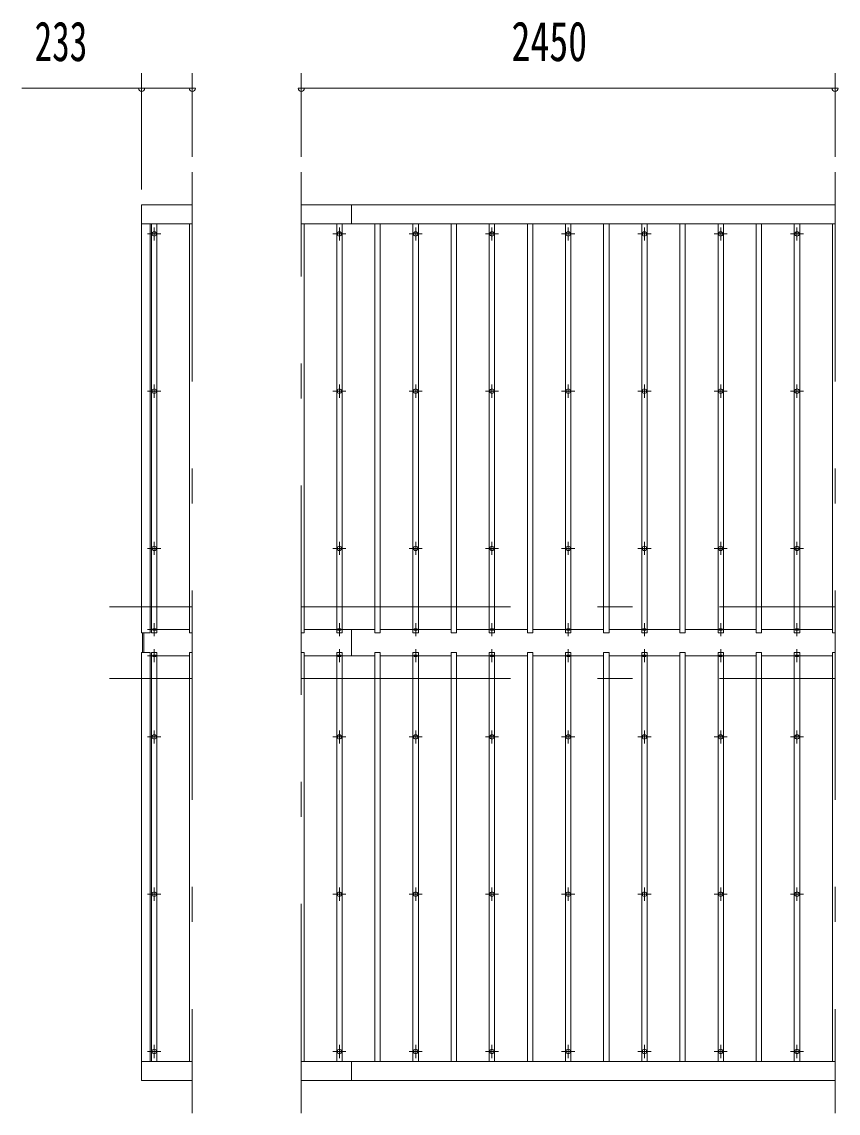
# Model space of a CAD drawing. Units: millimetres, scale not verified. Extents: x -34085 to 34091, y -14700 to 14700.
# Drawn here: x -24262 to -20516, y 8173 to 13181 of the extents above; entities that cross this region are included whole.
import ezdxf
from ezdxf.enums import TextEntityAlignment as Align

# ---------------------------------------------------------------- set-up
doc = ezdxf.new("R2010")
doc.units = ezdxf.units.MM
doc.header["$LTSCALE"] = 80
doc.linetypes.add('USER3', pattern=[24, 12, -5, 2, -5])
for name, color, linetype, lineweight in [('0-2_1-07BOLD', 7, 'Continuous', 18), ('0-3_1-27CENTER', 3, 'USER3', 18), ('0-4_1-47THIN', 4, 'Continuous', 18), ('0-5_1-57DIM', 3, 'Continuous', 18)]:
    doc.layers.add(name, color=color, linetype=linetype, lineweight=lineweight)
doc.styles.add('ＭＳ ゴシック', font='')
doc.styles.get('ＭＳ ゴシック').set_extended_font_data('MS Gothic')

msp = doc.modelspace()

# ---------------------------------------------------------------- linework, layer by layer
at = {"layer": '0-2_1-07BOLD'}
for p, q in [((-20529.62, 12340.53), (-22979.62, 12340.53)), ((-22749.62, 12253.1), (-22749.62, 12340.53)), ((-23712.62, 12253.1), (-23479.62, 12253.1)), ((-22979.62, 12253.1), (-20529.62, 12253.1)), ((-23707.62, 10286.05), (-23707.62, 10377.02)), ((-23702.62, 10377.02), (-23702.62, 10286.05)), ((-22749.62, 10271.05), (-22749.62, 10392.02)), ((-23479.62, 8409.97), (-23712.62, 8409.97)), ((-20529.62, 8409.97), (-22979.62, 8409.97)), ((-22749.62, 8409.97), (-22749.62, 8322.54)), ((-22979.62, 8322.54), (-20529.62, 8322.54))]:
    msp.add_line(p, q, dxfattribs=at)
for points in [[(-23479.62, 12340.53), (-23712.62, 12340.53), (-23712.62, 10377.02), (-23672.62, 10377.02), (-23672.62, 12253.1)], [(-23712.62, 10286.05), (-23712.62, 8322.54), (-23479.62, 8322.54)], [(-23672.62, 8409.97), (-23672.62, 10286.05), (-23712.62, 10286.05)]]:
    msp.add_lwpolyline(points, dxfattribs=at)
for centre in [(-23654.62, 12207.35), (-22804.62, 12207.35), (-22454.62, 12207.35), (-22104.62, 12207.35), (-21754.62, 12207.35), (-21404.62, 12207.35), (-21054.62, 12207.35), (-20704.62, 12207.35), (-23654.62, 11485.7), (-22804.62, 11485.7), (-22454.62, 11485.7), (-22104.62, 11485.7), (-21754.62, 11485.7), (-21404.62, 11485.7), (-21054.62, 11485.7), (-20704.62, 11485.7), (-23654.62, 10764.04), (-22804.62, 10764.04), (-22454.62, 10764.04), (-22104.62, 10764.04), (-21754.62, 10764.04), (-21404.62, 10764.04), (-21054.62, 10764.04), (-20704.62, 10764.04), (-23654.62, 9899.04), (-22804.62, 9899.04), (-22454.62, 9899.04), (-22104.62, 9899.04), (-21754.62, 9899.04), (-21404.62, 9899.04), (-21054.62, 9899.04), (-20704.62, 9899.04), (-23654.62, 9177.37), (-22804.62, 9177.37), (-22454.62, 9177.37), (-22104.62, 9177.37), (-21754.62, 9177.37), (-21404.62, 9177.37), (-21054.62, 9177.37), (-20704.62, 9177.37), (-23654.62, 8455.71), (-22804.62, 8455.71), (-22454.62, 8455.71), (-22104.62, 8455.71), (-21754.62, 8455.71), (-21404.62, 8455.71), (-21054.62, 8455.71), (-20704.62, 8455.71)]:
    msp.add_circle(centre, 10, dxfattribs=at)
for centre, start, end in [((-23654.62, 10380.99), 46.3961, 133.6039), ((-23654.62, 10401.99), 226.39838, 313.60162), ((-22804.62, 10380.99), 46.3961, 133.6039), ((-22804.62, 10401.99), 226.39838, 313.60162), ((-22454.62, 10380.99), 46.3961, 133.6039), ((-22454.62, 10401.99), 226.39838, 313.60162), ((-22104.62, 10380.99), 46.3961, 133.6039), ((-22104.62, 10401.99), 226.39838, 313.60162), ((-21754.62, 10380.99), 46.3961, 133.6039), ((-21754.62, 10401.99), 226.39838, 313.60162), ((-21404.62, 10380.99), 46.3961, 133.6039), ((-21404.62, 10401.99), 226.39838, 313.60162), ((-21054.62, 10380.99), 46.3961, 133.6039), ((-21054.62, 10401.99), 226.39838, 313.60162), ((-20704.62, 10380.99), 46.3961, 133.6039), ((-20704.62, 10401.99), 226.39838, 313.60162), ((-23654.62, 10261.08), 46.39838, 133.60162), ((-23654.62, 10282.08), 226.3961, 313.6039), ((-22804.62, 10261.08), 46.39838, 133.60162), ((-22804.62, 10282.08), 226.3961, 313.6039), ((-22454.62, 10261.08), 46.39838, 133.60162), ((-22454.62, 10282.08), 226.3961, 313.6039), ((-22104.62, 10261.08), 46.39838, 133.60162), ((-22104.62, 10282.08), 226.3961, 313.6039), ((-21754.62, 10261.08), 46.39838, 133.60162), ((-21754.62, 10282.08), 226.3961, 313.6039), ((-21404.62, 10261.08), 46.39838, 133.60162), ((-21404.62, 10282.08), 226.3961, 313.6039), ((-21054.62, 10261.08), 46.39838, 133.60162), ((-21054.62, 10282.08), 226.3961, 313.6039), ((-20704.62, 10261.08), 46.39838, 133.60162), ((-20704.62, 10282.08), 226.3961, 313.6039)]:
    msp.add_arc(centre, 14.5, start, end, dxfattribs=at)
at = {"layer": '0-3_1-27CENTER'}
for p, q in [((-23479.62, 12490.53), (-23479.62, 8172.53)), ((-22979.62, 8172.53), (-22979.62, 12490.53)), ((-20529.62, 12490.53), (-20529.62, 8172.53)), ((-23654.62, 12177.36), (-23654.62, 12237.36)), ((-22804.62, 12237.36), (-22804.62, 12177.36)), ((-22454.62, 12177.36), (-22454.62, 12237.36)), ((-22104.62, 12237.36), (-22104.62, 12177.36)), ((-21754.62, 12177.36), (-21754.62, 12237.36)), ((-21404.62, 12237.36), (-21404.62, 12177.36)), ((-21054.62, 12177.36), (-21054.62, 12237.36)), ((-20704.62, 12177.36), (-20704.62, 12237.36)), ((-23624.62, 12207.35), (-23684.61, 12207.35)), ((-22834.61, 12207.35), (-22774.62, 12207.35)), ((-22424.62, 12207.35), (-22484.62, 12207.35)), ((-22074.62, 12207.35), (-22134.62, 12207.35)), ((-21724.62, 12207.35), (-21784.62, 12207.35)), ((-21434.62, 12207.35), (-21374.62, 12207.35)), ((-21024.62, 12207.35), (-21084.62, 12207.35)), ((-20674.62, 12207.35), (-20734.62, 12207.35)), ((-23684.61, 11485.7), (-23624.62, 11485.7)), ((-23654.62, 11515.7), (-23654.62, 11455.7)), ((-22834.61, 11485.7), (-22774.62, 11485.7)), ((-22804.62, 11455.7), (-22804.62, 11515.7)), ((-22484.62, 11485.7), (-22424.62, 11485.7)), ((-22454.62, 11455.7), (-22454.62, 11515.7)), ((-22074.62, 11485.7), (-22134.62, 11485.7)), ((-22104.62, 11515.7), (-22104.62, 11455.7)), ((-21784.62, 11485.7), (-21724.62, 11485.7)), ((-21754.62, 11455.7), (-21754.62, 11515.7)), ((-21434.62, 11485.7), (-21374.62, 11485.7)), ((-21404.62, 11515.7), (-21404.62, 11455.7)), ((-21084.62, 11485.7), (-21024.62, 11485.7)), ((-21054.62, 11455.7), (-21054.62, 11515.7)), ((-20734.62, 11485.7), (-20674.62, 11485.7)), ((-20704.62, 11455.7), (-20704.62, 11515.7)), ((-23654.62, 10794.04), (-23654.62, 10734.04)), ((-22804.62, 10794.04), (-22804.62, 10734.04)), ((-22454.62, 10794.04), (-22454.62, 10734.04)), ((-22104.62, 10734.04), (-22104.62, 10794.04)), ((-21754.62, 10794.04), (-21754.62, 10734.04)), ((-21404.62, 10794.04), (-21404.62, 10734.04)), ((-21054.62, 10794.04), (-21054.62, 10734.04)), ((-20704.62, 10794.04), (-20704.62, 10734.04)), ((-23624.62, 10764.04), (-23684.61, 10764.04)), ((-22774.62, 10764.04), (-22834.61, 10764.04)), ((-22424.62, 10764.04), (-22484.62, 10764.04)), ((-22074.62, 10764.04), (-22134.62, 10764.04)), ((-21724.62, 10764.04), (-21784.62, 10764.04)), ((-21374.62, 10764.04), (-21434.62, 10764.04)), ((-21024.62, 10764.04), (-21084.62, 10764.04)), ((-20674.62, 10764.04), (-20734.62, 10764.04)), ((-23479.62, 10496.54), (-23859.62, 10496.54)), ((-22979.62, 10496.54), (-20529.62, 10496.54)), ((-23654.62, 10361.49), (-23654.62, 10421.49)), ((-22804.62, 10361.49), (-22804.62, 10421.49)), ((-22454.62, 10421.49), (-22454.62, 10361.49)), ((-22104.62, 10361.49), (-22104.62, 10421.49)), ((-21754.62, 10421.49), (-21754.62, 10361.49)), ((-21404.62, 10361.49), (-21404.62, 10421.49)), ((-21054.62, 10421.49), (-21054.62, 10361.49)), ((-20704.62, 10361.49), (-20704.62, 10421.49)), ((-23684.61, 10391.49), (-23624.62, 10391.49)), ((-22834.61, 10391.49), (-22774.62, 10391.49)), ((-22424.62, 10391.49), (-22484.62, 10391.49)), ((-22074.62, 10391.49), (-22134.62, 10391.49)), ((-21724.62, 10391.49), (-21784.62, 10391.49)), ((-21434.62, 10391.49), (-21374.62, 10391.49)), ((-21024.62, 10391.49), (-21084.62, 10391.49)), ((-20674.62, 10391.49), (-20734.62, 10391.49)), ((-23624.62, 10271.58), (-23684.61, 10271.58)), ((-23654.62, 10241.59), (-23654.62, 10301.58)), ((-22774.62, 10271.58), (-22834.61, 10271.58)), ((-22804.62, 10241.59), (-22804.62, 10301.58)), ((-22484.62, 10271.58), (-22424.62, 10271.58)), ((-22454.62, 10301.58), (-22454.62, 10241.59)), ((-22074.62, 10271.58), (-22134.62, 10271.58)), ((-22104.62, 10241.59), (-22104.62, 10301.58)), ((-21784.62, 10271.58), (-21724.62, 10271.58)), ((-21754.62, 10301.58), (-21754.62, 10241.59)), ((-21374.62, 10271.58), (-21434.62, 10271.58)), ((-21404.62, 10241.59), (-21404.62, 10301.58)), ((-21024.62, 10271.58), (-21084.62, 10271.58)), ((-21054.62, 10301.58), (-21054.62, 10241.59)), ((-20674.62, 10271.58), (-20734.62, 10271.58)), ((-20704.62, 10241.59), (-20704.62, 10301.58)), ((-23859.62, 10166.54), (-23479.62, 10166.54)), ((-22979.62, 10166.54), (-20529.62, 10166.54)), ((-23654.62, 9869.03), (-23654.62, 9929.03)), ((-22804.62, 9929.03), (-22804.62, 9869.03)), ((-22454.62, 9929.03), (-22454.62, 9869.03)), ((-22104.62, 9869.03), (-22104.62, 9929.03)), ((-21754.62, 9929.03), (-21754.62, 9869.03)), ((-21404.62, 9869.03), (-21404.62, 9929.03)), ((-21054.62, 9929.03), (-21054.62, 9869.03)), ((-20704.62, 9929.03), (-20704.62, 9869.03)), ((-23684.61, 9899.04), (-23624.62, 9899.04)), ((-22834.61, 9899.04), (-22774.62, 9899.04)), ((-22484.62, 9899.04), (-22424.62, 9899.04)), ((-22074.62, 9899.04), (-22134.62, 9899.04)), ((-21784.62, 9899.04), (-21724.62, 9899.04)), ((-21434.62, 9899.04), (-21374.62, 9899.04)), ((-21084.62, 9899.04), (-21024.62, 9899.04)), ((-20734.62, 9899.04), (-20674.62, 9899.04)), ((-23624.62, 9177.37), (-23684.61, 9177.37)), ((-23654.62, 9147.37), (-23654.62, 9207.38)), ((-22834.61, 9177.37), (-22774.62, 9177.37)), ((-22804.62, 9207.38), (-22804.62, 9147.37)), ((-22424.62, 9177.37), (-22484.62, 9177.37)), ((-22454.62, 9147.37), (-22454.62, 9207.38)), ((-22074.62, 9177.37), (-22134.62, 9177.37)), ((-22104.62, 9207.38), (-22104.62, 9147.37)), ((-21724.62, 9177.37), (-21784.62, 9177.37)), ((-21754.62, 9147.37), (-21754.62, 9207.38)), ((-21434.62, 9177.37), (-21374.62, 9177.37)), ((-21404.62, 9207.38), (-21404.62, 9147.37)), ((-21024.62, 9177.37), (-21084.62, 9177.37)), ((-21054.62, 9147.37), (-21054.62, 9207.38)), ((-20674.62, 9177.37), (-20734.62, 9177.37)), ((-20704.62, 9207.38), (-20704.62, 9147.37)), ((-23654.62, 8425.71), (-23654.62, 8485.71)), ((-22804.62, 8425.71), (-22804.62, 8485.71)), ((-22454.62, 8485.71), (-22454.62, 8425.71)), ((-22104.62, 8425.71), (-22104.62, 8485.71)), ((-21754.62, 8485.71), (-21754.62, 8425.71)), ((-21404.62, 8425.71), (-21404.62, 8485.71)), ((-21054.62, 8485.71), (-21054.62, 8425.71)), ((-20704.62, 8425.71), (-20704.62, 8485.71)), ((-23684.61, 8455.71), (-23624.62, 8455.71)), ((-22834.61, 8455.71), (-22774.62, 8455.71)), ((-22424.62, 8455.71), (-22484.62, 8455.71)), ((-22074.62, 8455.71), (-22134.62, 8455.71)), ((-21724.62, 8455.71), (-21784.62, 8455.71)), ((-21434.62, 8455.71), (-21374.62, 8455.71)), ((-21024.62, 8455.71), (-21084.62, 8455.71)), ((-20674.62, 8455.71), (-20734.62, 8455.71))]:
    msp.add_line(p, q, dxfattribs=at)
at = {"layer": '0-4_1-47THIN'}
for p, q in [((-22967.12, 10377.02), (-22967.12, 12253.1)), ((-22792.12, 12253.1), (-22792.12, 10377.02)), ((-22617.12, 10377.02), (-22617.12, 12253.1)), ((-22442.11, 10377.02), (-22442.11, 12253.1)), ((-22267.12, 12253.1), (-22267.12, 10377.02)), ((-22092.11, 12253.1), (-22092.11, 10377.02)), ((-21917.12, 10377.02), (-21917.12, 12253.1)), ((-21742.12, 10377.02), (-21742.12, 12253.1)), ((-21567.12, 12253.1), (-21567.12, 10377.02)), ((-21392.12, 10377.02), (-21392.12, 12253.1)), ((-21217.12, 10377.02), (-21217.12, 12253.1)), ((-21042.12, 12253.1), (-21042.12, 10377.02)), ((-20867.12, 12253.1), (-20867.12, 10377.02)), ((-20692.12, 10377.02), (-20692.12, 12253.1)), ((-23667.12, 10392.02), (-23672.62, 10392.02)), ((-23492.12, 10392.02), (-23642.12, 10392.02)), ((-22967.12, 10377.02), (-22979.62, 10377.02)), ((-22817.12, 10392.02), (-22967.12, 10392.02)), ((-22642.12, 10392.02), (-22792.12, 10392.02)), ((-22467.12, 10392.02), (-22617.12, 10392.02)), ((-22292.12, 10392.02), (-22442.11, 10392.02)), ((-22117.12, 10392.02), (-22267.12, 10392.02)), ((-21942.12, 10392.02), (-22092.11, 10392.02)), ((-21767.11, 10392.02), (-21917.12, 10392.02)), ((-21592.12, 10392.02), (-21742.12, 10392.02)), ((-21417.12, 10392.02), (-21567.12, 10392.02)), ((-21242.12, 10392.02), (-21392.12, 10392.02)), ((-21067.12, 10392.02), (-21217.12, 10392.02)), ((-20892.12, 10392.02), (-21042.12, 10392.02)), ((-20717.12, 10392.02), (-20867.12, 10392.02)), ((-20542.12, 10392.02), (-20692.12, 10392.02)), ((-23667.12, 10271.05), (-23672.62, 10271.05)), ((-23667.12, 10286.05), (-23667.12, 8409.97)), ((-23642.12, 10271.05), (-23492.12, 10271.05)), ((-23492.12, 10286.05), (-23492.12, 8409.97)), ((-23479.62, 10286.05), (-23492.12, 10286.05)), ((-22967.12, 10271.05), (-22817.12, 10271.05)), ((-22817.12, 10286.05), (-22817.12, 8409.97)), ((-22792.12, 10271.05), (-22642.12, 10271.05)), ((-22642.12, 8409.97), (-22642.12, 10286.05)), ((-22617.12, 10271.05), (-22467.12, 10271.05)), ((-22467.12, 10286.05), (-22467.12, 8409.97)), ((-22442.11, 10271.05), (-22292.12, 10271.05)), ((-22292.12, 10286.05), (-22292.12, 8409.97)), ((-22267.12, 10271.05), (-22117.12, 10271.05)), ((-22117.12, 10286.05), (-22117.12, 8409.97)), ((-22092.11, 10271.05), (-21942.12, 10271.05)), ((-21942.12, 10286.05), (-21942.12, 8409.97)), ((-21917.12, 10271.05), (-21767.11, 10271.05)), ((-21767.12, 8409.97), (-21767.12, 10286.05)), ((-21742.12, 10271.05), (-21592.12, 10271.05)), ((-21592.12, 8409.97), (-21592.12, 10286.05)), ((-21567.12, 10271.05), (-21417.12, 10271.05)), ((-21417.12, 10286.05), (-21417.12, 8409.97)), ((-21392.12, 10271.05), (-21242.12, 10271.05)), ((-21242.12, 8409.97), (-21242.12, 10286.05)), ((-21217.12, 10271.05), (-21067.12, 10271.05)), ((-21067.12, 10286.05), (-21067.12, 8409.97)), ((-21042.12, 10271.05), (-20892.12, 10271.05)), ((-20892.12, 8409.97), (-20892.12, 10286.05)), ((-20867.12, 10271.05), (-20717.12, 10271.05)), ((-20717.12, 8409.97), (-20717.12, 10286.05)), ((-20692.12, 10271.05), (-20542.12, 10271.05)), ((-20542.12, 10286.05), (-20529.62, 10286.05)), ((-20542.12, 10286.05), (-20542.12, 8409.97))]:
    msp.add_line(p, q, dxfattribs=at)
for points in [[(-23667.12, 12253.1), (-23667.12, 10377.02), (-23642.12, 10377.02), (-23642.12, 12253.1)], [(-23492.12, 12253.1), (-23492.12, 10377.02), (-23479.62, 10377.02)], [(-22792.12, 10377.02), (-22817.12, 10377.02), (-22817.12, 12253.1)], [(-22642.12, 12253.1), (-22642.12, 10377.02), (-22617.12, 10377.02)], [(-22467.12, 12253.1), (-22467.12, 10377.02), (-22442.11, 10377.02)], [(-22267.12, 10377.02), (-22292.12, 10377.02), (-22292.12, 12253.1)], [(-22092.11, 10377.02), (-22117.12, 10377.02), (-22117.12, 12253.1)], [(-21942.12, 12253.1), (-21942.12, 10377.02), (-21917.12, 10377.02)], [(-21767.12, 12253.1), (-21767.12, 10377.02), (-21742.12, 10377.02)], [(-21567.12, 10377.02), (-21592.12, 10377.02), (-21592.12, 12253.1)], [(-21417.12, 12253.1), (-21417.12, 10377.02), (-21392.12, 10377.02)], [(-21242.12, 12253.1), (-21242.12, 10377.02), (-21217.12, 10377.02)], [(-21042.12, 10377.02), (-21067.12, 10377.02), (-21067.12, 12253.1)], [(-20867.12, 10377.02), (-20892.12, 10377.02), (-20892.12, 12253.1)], [(-20717.12, 12253.1), (-20717.12, 10377.02), (-20692.12, 10377.02)], [(-20542.12, 12253.1), (-20542.12, 10377.02), (-20529.62, 10377.02)], [(-23642.12, 8409.97), (-23642.12, 10286.05), (-23667.12, 10286.05)], [(-22967.12, 8409.97), (-22967.12, 10286.05), (-22979.62, 10286.05)], [(-22792.12, 8409.97), (-22792.12, 10286.05), (-22817.12, 10286.05)], [(-22642.12, 10286.05), (-22617.12, 10286.05), (-22617.12, 8409.97)], [(-22442.11, 8409.97), (-22442.11, 10286.05), (-22467.12, 10286.05)], [(-22267.12, 8409.97), (-22267.12, 10286.05), (-22292.12, 10286.05)], [(-22092.11, 8409.97), (-22092.11, 10286.05), (-22117.12, 10286.05)], [(-21917.12, 8409.97), (-21917.12, 10286.05), (-21942.12, 10286.05)], [(-21767.12, 10286.05), (-21742.12, 10286.05), (-21742.12, 8409.97)], [(-21592.12, 10286.05), (-21567.12, 10286.05), (-21567.12, 8409.97)], [(-21392.12, 8409.97), (-21392.12, 10286.05), (-21417.12, 10286.05)], [(-21242.12, 10286.05), (-21217.12, 10286.05), (-21217.12, 8409.97)], [(-21042.12, 8409.97), (-21042.12, 10286.05), (-21067.12, 10286.05)], [(-20892.12, 10286.05), (-20867.12, 10286.05), (-20867.12, 8409.97)], [(-20717.12, 10286.05), (-20692.12, 10286.05), (-20692.12, 8409.97)]]:
    msp.add_lwpolyline(points, dxfattribs=at)
at = {"layer": '0-5_1-57DIM'}
for p, q in [((-23712.62, 12410.53), (-23712.62, 12945.53)), ((-23479.62, 12945.53), (-23479.62, 12560.53)), ((-22979.62, 12560.53), (-22979.62, 12945.53)), ((-20529.62, 12945.53), (-20529.62, 12560.53)), ((-23712.62, 12875.53), (-24262.12, 12875.53)), ((-23698.62, 12875.53), (-23726.62, 12875.53)), ((-23712.62, 12875.53), (-23479.62, 12875.53)), ((-23465.62, 12875.53), (-23493.62, 12875.53)), ((-22965.62, 12875.53), (-22993.62, 12875.53)), ((-22979.62, 12875.53), (-20529.62, 12875.53)), ((-20515.62, 12875.53), (-20543.62, 12875.53))]:
    msp.add_line(p, q, dxfattribs=at)
for centre in [(-23712.62, 12875.53), (-23479.62, 12875.53), (-22979.62, 12875.53), (-20529.62, 12875.53)]:
    msp.add_arc(centre, 14, 180, 0, dxfattribs=at)

# ---------------------------------------------------------------- texts
at = {"layer": '0-5_1-57DIM', "color": 7, "style": 'ＭＳ ゴシック'}
for s, width, p in [('233', 0.65, (-24203.56, 12945.53)), ('2450', 0.7, (-22015.03, 12945.53))]:
    msp.add_text(s, height=182.3, dxfattribs=dict(at, width=width)).set_placement(p, align=Align.BOTTOM_LEFT)

doc.saveas('drawing.dxf')
